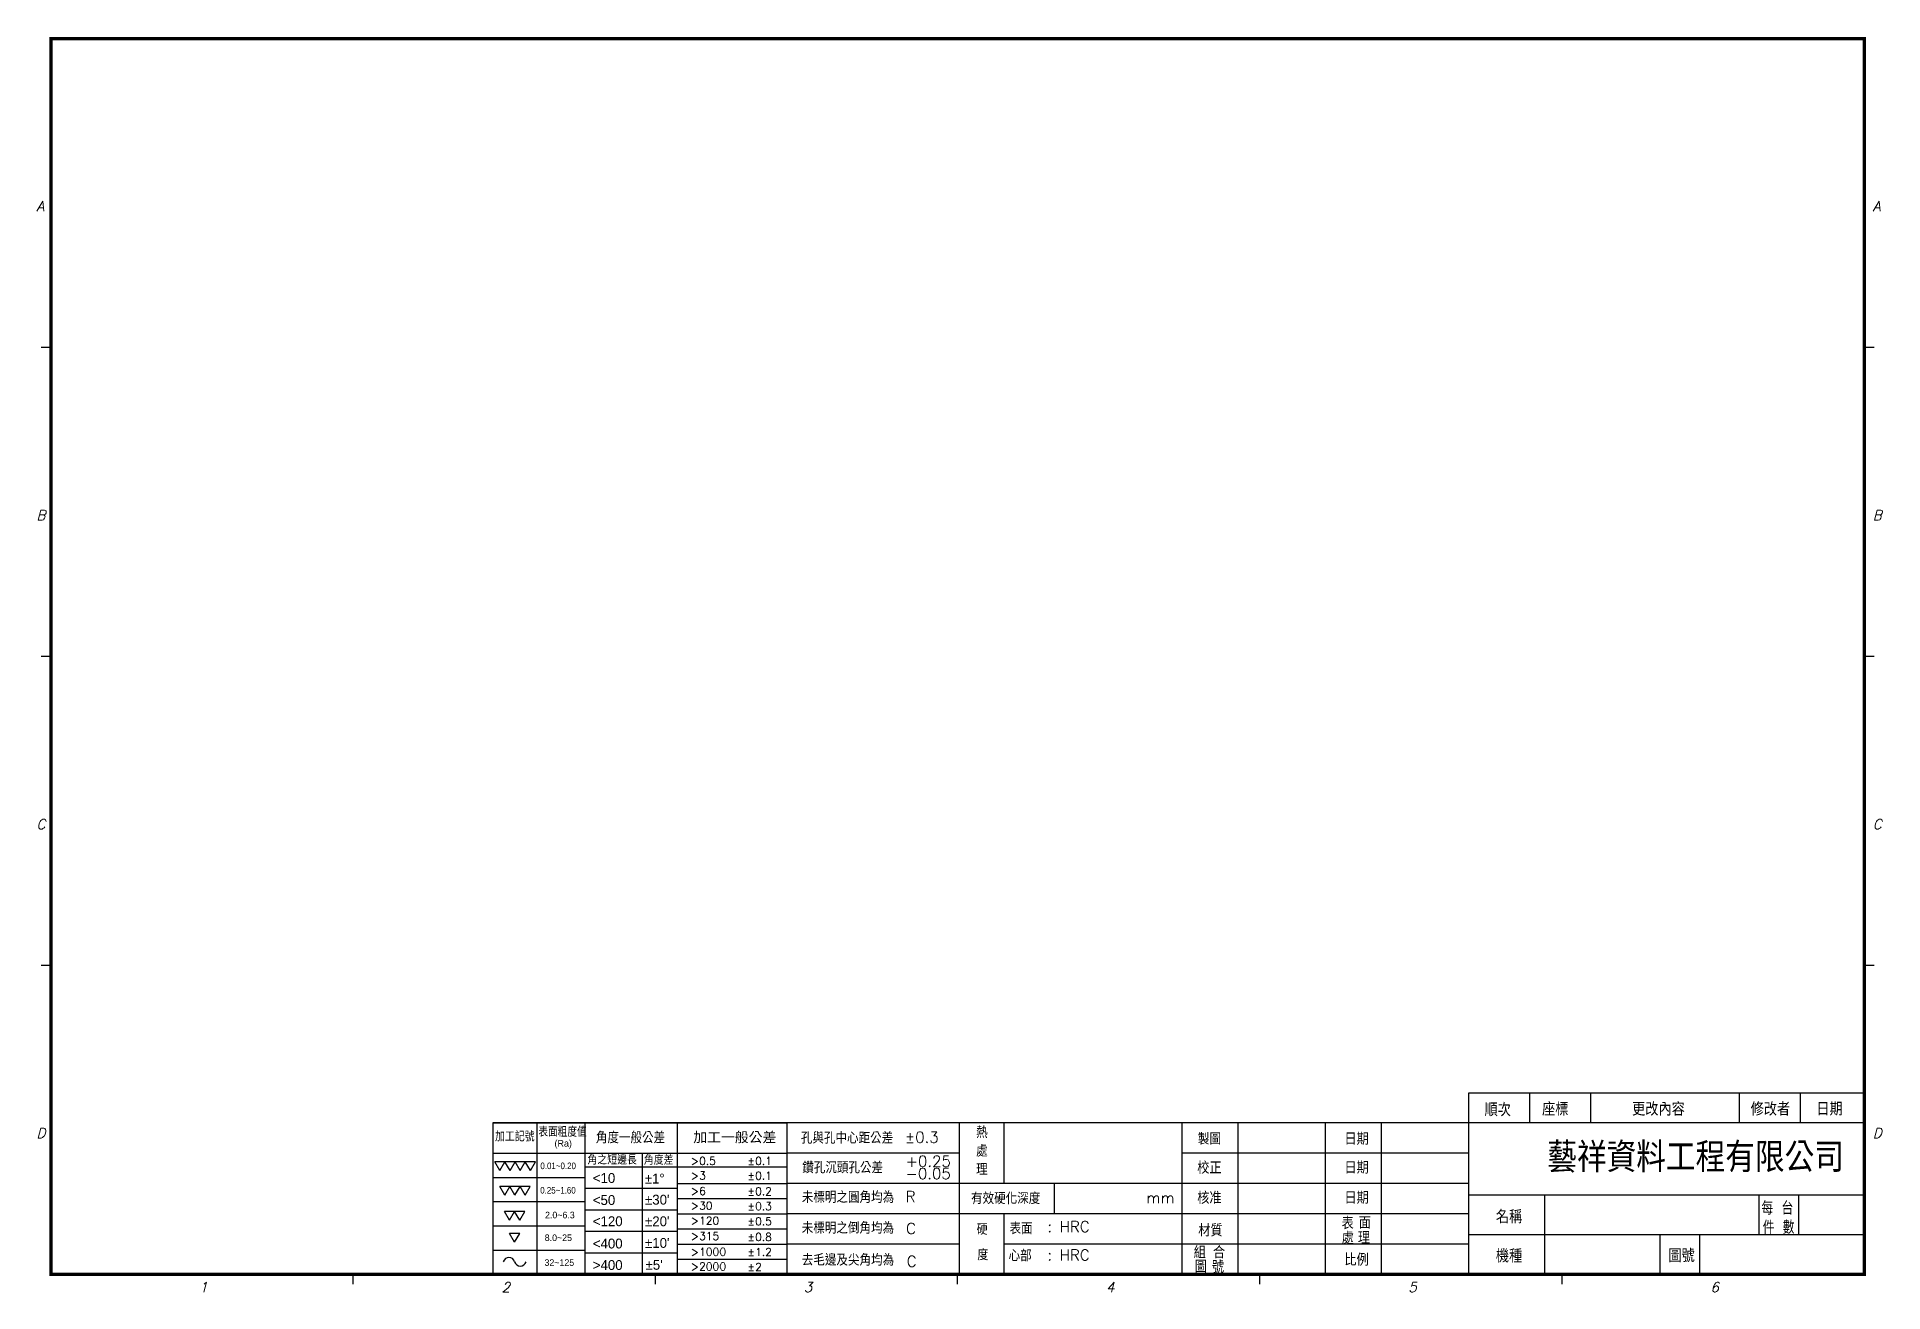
# Model space of a CAD drawing. Extents: x -279 to 281, y -193 to 188.
import ezdxf
from ezdxf.enums import TextEntityAlignment as Align

# ---------------------------------------------------------------- set-up
doc = ezdxf.new("R2010")
doc.units = 0
doc.header["$MEASUREMENT"] = 0
doc.layers.add('BORDER', color=13, linetype='CONTINUOUS')
doc.styles.add('CHINA', font='C2.shx', dxfattribs={"bigfont": 'chineset.shx'})
doc.styles.add('DAYUS', font='SIMPLEX.shx', dxfattribs={"bigfont": 'chineset.shx'})
doc.styles.add('RC', font='ROMANC.SHX', dxfattribs={"oblique": 15, "bigfont": 'chineset.shx'})
doc.styles.get("Standard").update_dxf_attribs({"font": 'SIMPLEX.shx', "bigfont": 'chineset.shx'})

msp = doc.modelspace()

# ---------------------------------------------------------------- linework, layer by layer
at = {"layer": 'BORDER', "color": 7}
for p, q in [((-275, 93.75), (-278, 93.75)), ((278, 93.75), (275, 93.75)), ((-275, 0), (-278, 0)), ((278, 0), (275, 0)), ((-275, -93.75), (-278, -93.75)), ((278, -93.75), (275, -93.75)), ((275, -132.5), (155, -132.5)), ((155, -132.5), (155, -187.5)), ((173.5, -132.5), (173.5, -141.5)), ((192, -132.5), (192, -141.5)), ((237, -132.5), (237, -141.5)), ((255.5, -132.5), (255.5, -141.5)), ((-140.99, -141.5), (-51.8, -141.5)), ((-140.99, -141.5), (-140.99, -181.44)), ((155, -141.5), (-140.99, -141.5)), ((-140.99, -141.5), (-140.99, -187.5)), ((-127.68, -141.5), (-127.68, -187.5)), ((-113.03, -141.5), (-113.03, -187.5)), ((-85.08, -141.5), (-85.08, -187.5)), ((-51.8, -141.5), (-51.8, -181.44)), ((-51.8, -141.5), (-51.8, -187.5)), ((0.51, -141.5), (0.51, -187.5)), ((14.01, -141.5), (14.01, -159.9)), ((68.01, -141.5), (68.01, -187.5)), ((85.01, -141.5), (85.01, -187.5)), ((111.51, -141.5), (111.51, -187.5)), ((128.51, -141.5), (128.51, -187.5)), ((275, -141.5), (155, -141.5)), ((-140.99, -150.7), (-51.8, -150.7)), ((-95.73, -150.7), (-95.73, -187.5)), ((0.51, -150.7), (-51.8, -150.7)), ((155, -150.7), (68.01, -150.7)), ((-138.83, -155.98), (-140.37, -153.32)), ((-131.15, -153.32), (-140.37, -153.32)), ((-138.83, -155.98), (-137.29, -153.32)), ((-135.76, -155.98), (-137.29, -153.32)), ((-135.76, -155.98), (-134.22, -153.32)), ((-132.68, -155.98), (-134.22, -153.32)), ((-132.68, -155.98), (-131.15, -153.32)), ((-129.6, -155.98), (-131.14, -153.32)), ((-128.07, -153.32), (-131.14, -153.32)), ((-129.6, -155.98), (-128.07, -153.32)), ((-113.03, -154.86), (-85.08, -154.86)), ((-85.08, -154.86), (-51.8, -154.86)), ((-140.99, -158.06), (-113.03, -158.06)), ((-129.65, -160.81), (-138.87, -160.81)), ((-137.33, -163.47), (-138.87, -160.81)), ((-137.33, -163.47), (-135.8, -160.81)), ((-134.26, -163.47), (-135.8, -160.81)), ((-134.26, -163.47), (-132.72, -160.81)), ((-131.18, -163.47), (-132.72, -160.81)), ((-131.18, -163.47), (-129.65, -160.81)), ((-113.03, -161.38), (-85.08, -161.38)), ((-85.08, -159.9), (-51.8, -159.9)), ((155, -159.9), (-51.8, -159.9)), ((29.3, -159.9), (29.3, -169.1)), ((-140.99, -165.42), (-113.03, -165.42)), ((-113.03, -167.9), (-85.08, -167.9)), ((-85.08, -164.5), (-51.8, -164.5)), ((275, -163.5), (155, -163.5)), ((178, -163.5), (178, -187.5)), ((243, -163.5), (243, -175.5)), ((255, -163.5), (255, -175.5)), ((-140.99, -172.78), (-113.03, -172.78)), ((-135.9, -171.04), (-137.44, -168.38)), ((-131.29, -168.38), (-137.44, -168.38)), ((-135.9, -171.04), (-134.36, -168.38)), ((-132.83, -171.04), (-134.36, -168.38)), ((-132.83, -171.04), (-131.29, -168.38)), ((-85.08, -169.1), (-51.8, -169.1)), ((155, -169.1), (-51.8, -169.1)), ((14.01, -169.1), (14.01, -187.5)), ((-132.83, -175.06), (-135.9, -175.06)), ((-134.36, -177.72), (-135.9, -175.06)), ((-134.36, -177.72), (-132.83, -175.06)), ((-113.03, -174.42), (-85.08, -174.42)), ((-85.08, -173.7), (-51.8, -173.7)), ((-85.08, -178.3), (-51.8, -178.3)), ((0.51, -178.3), (-51.8, -178.3)), ((155, -178.3), (14.01, -178.3)), ((275, -175.5), (155, -175.5)), ((213, -175.5), (213, -187.5)), ((225, -175.5), (225, -187.5)), ((-140.99, -180.14), (-113.03, -180.14)), ((-113.03, -180.94), (-85.08, -180.94)), ((-85.08, -182.9), (-51.8, -182.9)), ((-183.33, -190.5), (-183.33, -187.5)), ((-91.67, -190.5), (-91.67, -187.5)), ((0, -190.5), (0, -187.5)), ((91.67, -190.5), (91.67, -187.5)), ((183.33, -190.5), (183.33, -187.5))]:
    msp.add_line(p, q, dxfattribs=at)
at = {"layer": 'BORDER', "color": 7, "const_width": 1}
msp.add_lwpolyline([(-275, 187.5), (-275, -187.5), (275, -187.5), (275, 187.5)], close=True, dxfattribs=at)
at = {"layer": 'BORDER', "color": 7}
for centre, start, end in [((-136.09, -184.14), 14.8621, 165.1365), ((-132.63, -183.22), 194.8621, 345.1365)]:
    msp.add_arc(centre, 1.79, start, end, dxfattribs=at)

# ---------------------------------------------------------------- texts
at = {"layer": 'BORDER', "color": 7, "style": 'RC', "oblique": 15}
for s, p in [('A', (-279.39, 135.12)), ('A', (277.58, 135.12)), ('B', (-279.39, 41.37)), ('B', (277.58, 41.37)), ('C', (-279.39, -52.38)), ('C', (277.58, -52.38)), ('D', (-279.39, -146.13)), ('D', (277.58, -146.13)), ('1', (-230, -192.87)), ('2', (-138.33, -192.87)), ('3', (-46.67, -192.87)), ('4', (45, -192.87)), ('5', (136.67, -192.87)), ('6', (228.33, -192.87))]:
    msp.add_text(s, height=3, dxfattribs=at).set_placement(p)
at = {"layer": 'BORDER', "color": 7}
for s, height, style, p in [('順次', 4, 'DAYUS', (163.83, -137.33)), ('座標', 4, 'DAYUS', (181.26, -137.13)), ('更改內容', 4, 'DAYUS', (212.57, -137.13)), ('修改者', 4, 'DAYUS', (246.52, -137.13)), ('日期', 4, 'DAYUS', (264.45, -137.13)), ('角度一般公差', 3.5, 'DAYUS', (-99.22, -145.8)), ('孔與孔中心距公差', 3.5, 'CHINA', (-33.55, -145.9)), ('%%P0.3', 3.328, 'DAYUS', (-10.88, -145.88)), ('熱', 3.5, 'DAYUS', (7.36, -144.2)), ('製圖', 3.5, 'DAYUS', (76.37, -146.2)), ('日期', 3.696, 'DAYUS', (121, -146.2)), ('處', 3.5, 'DAYUS', (7.36, -149.86)), ('藝祥資料工程有限公司', 9, 'CHINA', (223.84, -151.59)), ('鑽孔沉頭孔公差', 3.5, 'DAYUS', (-34.88, -154.89)), ('-0.05', 3.328, 'DAYUS', (-8.92, -156.91)), ('+0.25', 3.328, 'DAYUS', (-8.9, -153.18)), ('理', 3.5, 'DAYUS', (7.36, -155.51)), ('校正', 3.696, 'DAYUS', (76.37, -154.94)), ('日期', 3.696, 'DAYUS', (121, -154.94)), ('未標明之圓角均為', 3.5, 'DAYUS', (-33.26, -163.89)), ('R', 3.33, 'DAYUS', (-14.3, -163.89)), ('有效硬化深度', 3.5, 'DAYUS', (14.57, -164.26)), ('核准', 3.696, 'DAYUS', (76.37, -164.09)), ('日期', 3.696, 'DAYUS', (121, -164.09)), ('mm', 3.328, 'DAYUS', (61.52, -164.26)), ('名稱', 4, 'DAYUS', (167.25, -169.78)), ('未標明之倒角均為', 3.5, 'DAYUS', (-33.28, -173.22)), ('C', 3.33, 'DAYUS', (-14.14, -173.57)), ('硬', 3.33, 'DAYUS', (7.43, -173.74)), ('表面', 3.5, 'DAYUS', (19.26, -173.37)), (': HRC', 3.328, 'DAYUS', (33.64, -173)), ('材質', 3.696, 'DAYUS', (76.68, -173.97)), ('表', 3.7, 'DAYUS', (118.31, -171.77)), ('面', 3.7, 'DAYUS', (123.51, -171.77)), ('組', 3.7, 'DAYUS', (73.45, -180.61)), ('合', 3.7, 'DAYUS', (79.28, -180.61)), ('處', 3.7, 'DAYUS', (118.35, -176.26)), ('理', 3.7, 'DAYUS', (123.25, -176.26)), ('去毛邊及尖角均為', 3.5, 'DAYUS', (-33.26, -182.92)), ('C', 3.33, 'DAYUS', (-13.95, -183.54)), ('度', 3.33, 'DAYUS', (7.65, -181.37)), ('心部', 3.5, 'DAYUS', (18.95, -181.61)), (': HRC', 3.328, 'DAYUS', (33.64, -181.61)), ('圖', 3.7, 'DAYUS', (73.76, -185)), ('號', 3.7, 'DAYUS', (78.97, -185.02)), ('比例', 3.696, 'DAYUS', (121, -182.86)), ('機種', 4, 'DAYUS', (167.25, -181.7)), ('圖號', 4, 'DAYUS', (219.58, -181.59))]:
    msp.add_text(s, height=height, dxfattribs=dict(at, style=style)).set_placement(p, align=Align.MIDDLE)
at = {"layer": 'BORDER', "color": 7, "style": 'CHINA'}
for s, height, p in [('加工記號', 3, (-140.32, -147.16)), ('表面粗度值', 2.662, (-127.16, -145.71)), ('(Ra)', 2.032, (-122.28, -148.74)), ('<10', 3, (-110.65, -159.75)), ('%%P1%%D', 3, (-94.9, -159.93)), ('<50', 3, (-110.65, -166.43)), ("%%P30'", 3, (-94.81, -166.33)), ('2.0~6.3', 2, (-125.14, -170.49)), ('<120', 3, (-110.65, -172.87)), ("%%P20'", 3, (-94.81, -172.89)), ('8.0~25', 2, (-125.23, -177.38)), ('<400', 3, (-110.65, -179.64)), ("%%P10'", 3, (-94.81, -179.45)), ('32~125', 2, (-125.3, -184.92)), ('>400', 3, (-110.65, -186.16)), ("%%P5'", 3, (-94.65, -186.09))]:
    msp.add_text(s, height=height, dxfattribs=at).set_placement(p)
at = {"layer": 'BORDER', "color": 7}
for s, height, style, width, p in [('加工一般公差', 3.5, 'CHINA', 1.2, (-67.59, -145.8)), ('每 台', 4, 'DAYUS', 0.9, (248.64, -167.17)), ('件 數', 4, 'DAYUS', 0.9, (249.02, -173.01))]:
    msp.add_text(s, height=height, dxfattribs=dict(at, style=style, width=width)).set_placement(p, align=Align.MIDDLE)
at = {"layer": 'BORDER', "color": 7, "style": 'CHINA'}
for s, height, width, p in [('0.01~0.20', 2, 0.9, (-126.55, -155.56)), ('角之短邊長', 2.5, 1.2, (-112.29, -154.13)), ('角度差', 2.5, 1.2, (-95.18, -154.17)), ('0.25~1.60', 2, 0.9, (-126.61, -162.97))]:
    msp.add_text(s, height=height, dxfattribs=dict(at, width=width)).set_placement(p)
at = {"layer": 'BORDER', "color": 7}
for s, p in [('>0.5', (-80.91, -154.27)), ('>3', (-80.91, -158.71)), ('%%P0.1', (-63.72, -154.27)), ('%%P0.1', (-63.72, -158.76)), ('>6', (-80.91, -163.41)), ('%%P0.2', (-63.72, -163.51)), ('>30', (-80.91, -167.85)), ('%%P0.3', (-63.72, -168.01)), ('>120', (-80.91, -172.38)), ('%%P0.5', (-63.72, -172.59)), ('>315', (-80.91, -177.07)), ('%%P0.8', (-63.72, -177.33)), ('>1000', (-80.91, -181.85)), ('>2000', (-80.91, -186.29)), ('%%P1.2', (-63.72, -181.9)), ('%%P2', (-63.72, -186.46))]:
    msp.add_text(s, height=2.396, dxfattribs=at).set_placement(p)

doc.saveas('drawing.dxf')
